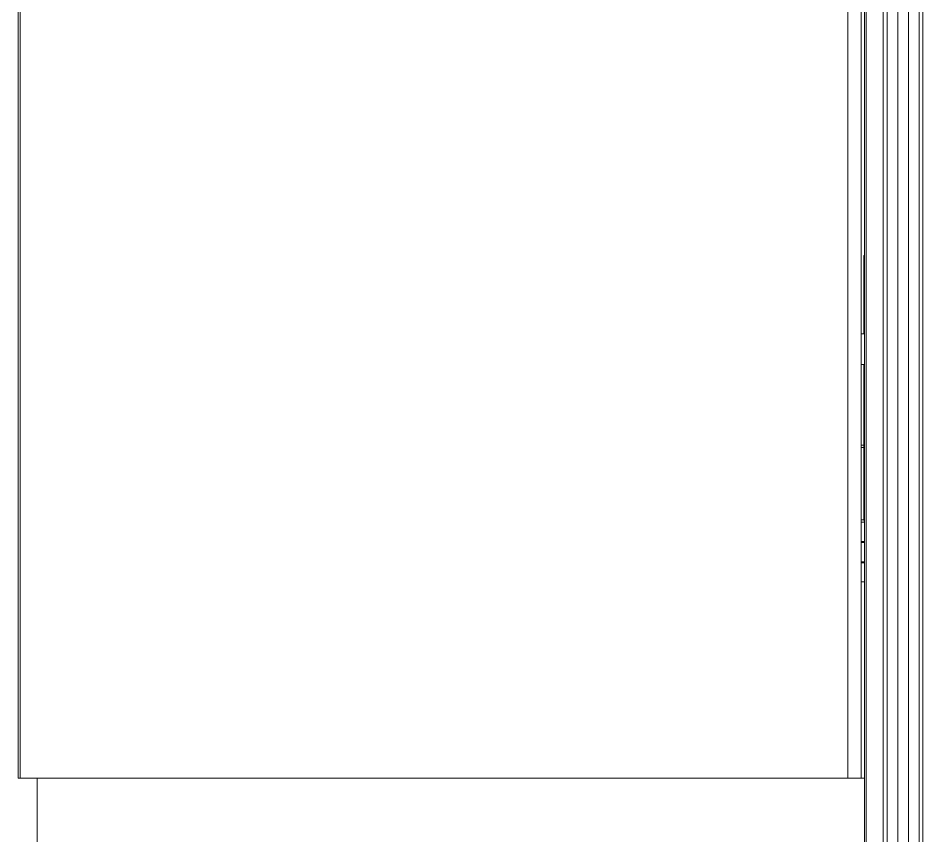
# Model space of a CAD drawing. Header units: millimetres. Extents: x -489 to 1607, y 116 to 1738.
# Drawn here: x 250.1 to 485.2, y 1299.6 to 1512.1 of the extents above; entities that cross this region are included whole.
import ezdxf

# ---------------------------------------------------------------- set-up
doc = ezdxf.new("R2010")
doc.units = ezdxf.units.MM

msp = doc.modelspace()

# ---------------------------------------------------------------- linework, layer by layer
at = {"color": 7, "linetype": 'Continuous', "lineweight": 15}
for p, q in [((470.43, 1704.62), (470.43, 894.62)), ((474.88, 894.62), (474.88, 1704.62)), ((475.88, 894.62), (475.88, 1704.62)), ((478.66, 1704.62), (478.66, 894.62)), ((481.4, 894.62), (481.4, 1704.62)), ((484.18, 894.62), (484.18, 1704.62)), ((485.18, 1704.62), (485.18, 894.62)), ((250.12, 1539.62), (250.12, 1314.62)), ((250.68, 1539.62), (250.68, 1314.62)), ((465.64, 1314.62), (465.64, 1539.62)), ((469.18, 1314.62), (469.18, 1539.62)), ((470.03, 894.62), (470.03, 1532.12)), ((470.03, 1450.46), (469.83, 1450.46)), ((469.83, 1449.66), (469.83, 1450.46)), ((469.83, 1449.66), (469.83, 1431.12)), ((469.18, 1430.12), (470.03, 1430.12)), ((470.03, 1431.12), (469.83, 1431.12)), ((469.83, 1431.12), (469.83, 1430.12)), ((469.18, 1422.12), (470.03, 1422.12)), ((469.83, 1422.12), (469.83, 1419.12)), ((469.83, 1419.12), (469.83, 1391.12)), ((469.83, 1401.12), (469.18, 1401.12)), ((469.83, 1391.12), (469.83, 1381.72)), ((470.03, 1381.12), (469.18, 1381.12)), ((470.03, 1376.12), (469.23, 1376.12)), ((469.23, 1375.87), (470.03, 1375.87)), ((469.23, 1370.87), (470.03, 1370.87)), ((470.03, 1370.62), (469.23, 1370.62)), ((470.03, 1365.62), (469.23, 1365.62)), ((250.68, 1314.62), (250.12, 1314.62)), ((250.68, 1314.62), (255.03, 1314.62)), ((255.03, 1314.62), (255.03, 894.62)), ((462.96, 1314.62), (255.03, 1314.62)), ((462.96, 1314.62), (465.64, 1314.62)), ((465.64, 1314.62), (468.33, 1314.62)), ((470.03, 1314.62), (468.33, 1314.62)), ((470.03, 1314.62), (470.03, 894.62))]:
    msp.add_line(p, q, dxfattribs=at)
at = {"color": 8, "linetype": 'Continuous', "lineweight": 15}
for p, q in [((470.03, 1449.66), (469.83, 1449.66)), ((470.03, 1419.12), (469.83, 1419.12)), ((469.18, 1400.52), (469.83, 1400.52)), ((469.83, 1381.72), (469.18, 1381.72)), ((470.03, 1381.72), (469.83, 1381.72))]:
    msp.add_line(p, q, dxfattribs=at)
at = {"color": 7, "linetype": 'Continuous', "lineweight": 15, "flags": 128}
msp.add_lwpolyline([(469.83, 1391.12), (470.02, 1389.17), (470.03, 1389.13)], dxfattribs=at)
at = {"color": 7, "linetype": 'Continuous', "lineweight": 15}
msp.add_arc((470.43, 1381.72), 0.6, 180, 228.188, dxfattribs=at)

doc.saveas('drawing.dxf')
